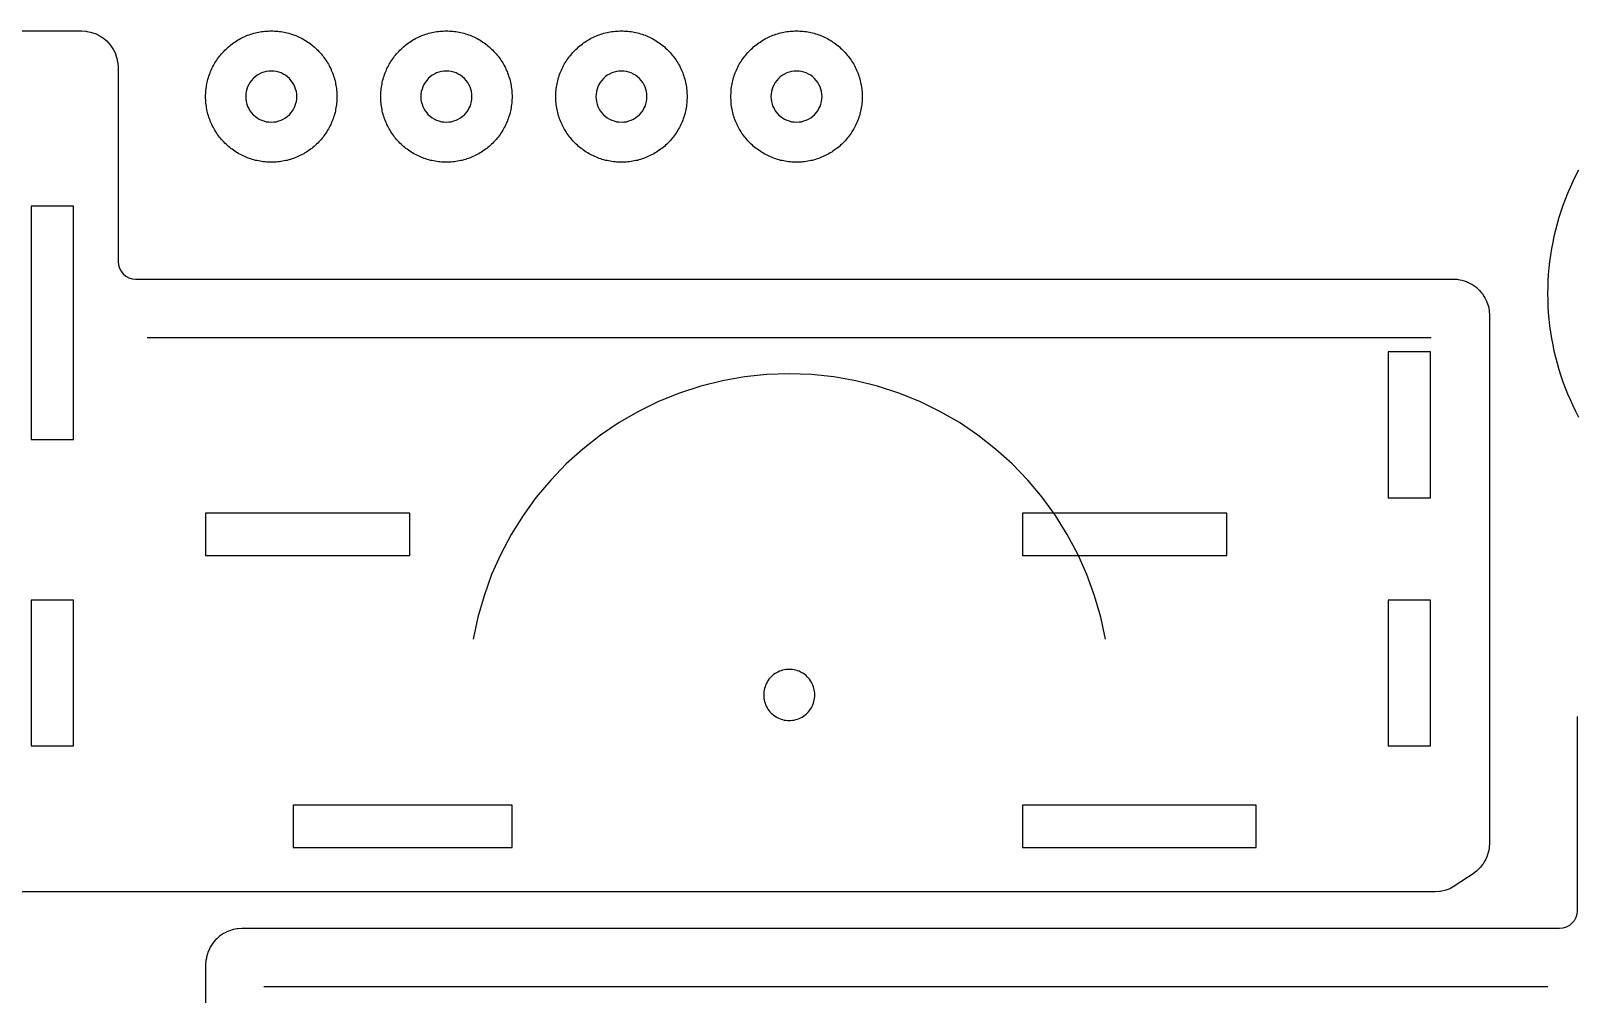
# Model space of a CAD drawing. Header units: metres. Extents: x 6 to 593, y 12 to 154.
# Drawn here: x 310 to 416, y 88 to 154 of the extents above; entities that cross this region are included whole.
import ezdxf

# ---------------------------------------------------------------- set-up
doc = ezdxf.new("R2010")
doc.units = ezdxf.units.M
doc.layers.add('CORTAR', color=1, linetype='Continuous')
doc.layers.add('GRABAR', color=5, linetype='Continuous')

msp = doc.modelspace()

# ---------------------------------------------------------------- linework, layer by layer
at = {"layer": 'CORTAR'}
for points in [[(275.58, 154), (313.48, 154), (313.52, 154), (313.79, 153.98), (313.86, 153.97), (314.11, 153.92), (314.18, 153.9), (314.42, 153.82), (314.49, 153.79), (314.71, 153.68), (314.78, 153.64), (314.99, 153.51), (315.05, 153.46), (315.24, 153.29), (315.29, 153.24), (315.46, 153.05), (315.51, 152.99), (315.64, 152.78), (315.68, 152.71), (315.79, 152.49), (315.82, 152.42), (315.9, 152.18), (315.92, 152.11), (315.97, 151.86), (315.98, 151.79), (316, 151.52), (316, 151.48), (316, 138.2), (316.02, 137.97), (316.09, 137.74), (316.2, 137.53), (316.35, 137.35), (316.53, 137.2), (316.74, 137.09), (316.97, 137.02), (317.2, 137), (407.48, 137), (407.52, 137), (407.79, 136.98), (407.86, 136.97), (408.11, 136.92), (408.18, 136.9), (408.42, 136.82), (408.49, 136.79), (408.71, 136.68), (408.78, 136.64), (408.99, 136.51), (409.05, 136.46), (409.24, 136.29), (409.29, 136.24), (409.46, 136.05), (409.51, 135.99), (409.64, 135.78), (409.68, 135.71), (409.79, 135.49), (409.82, 135.42), (409.9, 135.18), (409.92, 135.11), (409.97, 134.86), (409.98, 134.79), (410, 134.52), (410, 134.48), (410, 98.36), (410, 98.32), (409.98, 98.07), (409.97, 98), (409.93, 97.77), (409.91, 97.69), (409.84, 97.47), (409.82, 97.4), (409.72, 97.19), (409.68, 97.13), (409.56, 96.93), (409.52, 96.87), (409.37, 96.69), (409.32, 96.63), (409.16, 96.47), (409.1, 96.42), (408.9, 96.27), (408.87, 96.25), (407.65, 95.43), (407.61, 95.41), (407.35, 95.26), (407.27, 95.22), (407.01, 95.12), (406.92, 95.1), (406.65, 95.04), (406.57, 95.02), (406.27, 95), (406.22, 95), (213.78, 95)], [(416.13, 127.51), (415.92, 127.91), (415.73, 128.3), (415.54, 128.71), (415.37, 129.11), (415.21, 129.52), (415.05, 129.94), (414.91, 130.35), (414.78, 130.77), (414.65, 131.2), (414.54, 131.63), (414.44, 132.06), (414.35, 132.49), (414.27, 132.92), (414.19, 133.36), (414.14, 133.8), (414.09, 134.24), (414.05, 134.68), (414.02, 135.12), (414.01, 135.56), (414, 136), (414.01, 136.44), (414.02, 136.88), (414.05, 137.32), (414.09, 137.76), (414.14, 138.2), (414.19, 138.64), (414.27, 139.08), (414.35, 139.51), (414.44, 139.94), (414.54, 140.37), (414.65, 140.8), (414.78, 141.23), (414.91, 141.65), (415.05, 142.06), (415.21, 142.48), (415.37, 142.89), (415.54, 143.29), (415.73, 143.7), (415.92, 144.09), (416.13, 144.49)], [(416, 107.02), (416, 106.98), (416, 93.7), (415.98, 93.47), (415.91, 93.24), (415.8, 93.03), (415.65, 92.85), (415.47, 92.7), (415.26, 92.59), (415.03, 92.52), (414.8, 92.5), (324.52, 92.5), (324.48, 92.5), (324.21, 92.48), (324.14, 92.47), (323.89, 92.42), (323.82, 92.4), (323.58, 92.32), (323.51, 92.29), (323.29, 92.18), (323.22, 92.14), (323.01, 92.01), (322.95, 91.96), (322.76, 91.79), (322.71, 91.74), (322.54, 91.55), (322.49, 91.49), (322.36, 91.28), (322.32, 91.21), (322.21, 90.99), (322.18, 90.92), (322.1, 90.68), (322.08, 90.61), (322.03, 90.36), (322.02, 90.29), (322, 90.02), (322, 89.98), (322, 53.86)]]:
    msp.add_lwpolyline(points, dxfattribs=at)
for points in [[(331, 149.39), (330.99, 149.28), (330.99, 149.17), (330.98, 149.06), (330.97, 148.95), (330.95, 148.84), (330.93, 148.73), (330.91, 148.62), (330.89, 148.51), (330.87, 148.41), (330.84, 148.3), (330.81, 148.19), (330.77, 148.09), (330.74, 147.98), (330.7, 147.88), (330.66, 147.78), (330.61, 147.68), (330.57, 147.58), (330.52, 147.48), (330.47, 147.38), (330.42, 147.28), (330.36, 147.19), (330.3, 147.09), (330.24, 147), (330.18, 146.91), (330.11, 146.82), (330.05, 146.73), (329.98, 146.65), (329.91, 146.56), (329.83, 146.48), (329.76, 146.4), (329.68, 146.32), (329.6, 146.24), (329.52, 146.17), (329.44, 146.09), (329.35, 146.02), (329.27, 145.95), (329.18, 145.89), (329.09, 145.82), (329, 145.76), (328.91, 145.7), (328.81, 145.64), (328.72, 145.58), (328.62, 145.53), (328.52, 145.48), (328.42, 145.43), (328.32, 145.39), (328.22, 145.34), (328.12, 145.3), (328.02, 145.26), (327.91, 145.23), (327.81, 145.19), (327.7, 145.16), (327.59, 145.13), (327.49, 145.11), (327.38, 145.09), (327.27, 145.07), (327.16, 145.05), (327.05, 145.03), (326.94, 145.02), (326.83, 145.01), (326.72, 145.01), (326.61, 145), (326.5, 145), (326.39, 145), (326.28, 145.01), (326.17, 145.01), (326.06, 145.02), (325.95, 145.03), (325.84, 145.05), (325.73, 145.07), (325.62, 145.09), (325.51, 145.11), (325.41, 145.13), (325.3, 145.16), (325.19, 145.19), (325.09, 145.23), (324.98, 145.26), (324.88, 145.3), (324.78, 145.34), (324.68, 145.39), (324.58, 145.43), (324.48, 145.48), (324.38, 145.53), (324.28, 145.58), (324.19, 145.64), (324.09, 145.7), (324, 145.76), (323.91, 145.82), (323.82, 145.89), (323.73, 145.95), (323.65, 146.02), (323.56, 146.09), (323.48, 146.17), (323.4, 146.24), (323.32, 146.32), (323.24, 146.4), (323.17, 146.48), (323.09, 146.56), (323.02, 146.65), (322.95, 146.73), (322.89, 146.82), (322.82, 146.91), (322.76, 147), (322.7, 147.09), (322.64, 147.19), (322.58, 147.28), (322.53, 147.38), (322.48, 147.48), (322.43, 147.58), (322.39, 147.68), (322.34, 147.78), (322.3, 147.88), (322.26, 147.98), (322.23, 148.09), (322.19, 148.19), (322.16, 148.3), (322.13, 148.41), (322.11, 148.51), (322.09, 148.62), (322.07, 148.73), (322.05, 148.84), (322.03, 148.95), (322.02, 149.06), (322.01, 149.17), (322.01, 149.28), (322, 149.39), (322, 149.5), (322, 149.61), (322.01, 149.72), (322.01, 149.83), (322.02, 149.94), (322.03, 150.05), (322.05, 150.16), (322.07, 150.27), (322.09, 150.38), (322.11, 150.49), (322.13, 150.59), (322.16, 150.7), (322.19, 150.81), (322.23, 150.91), (322.26, 151.02), (322.3, 151.12), (322.34, 151.22), (322.39, 151.32), (322.43, 151.42), (322.48, 151.52), (322.53, 151.62), (322.58, 151.72), (322.64, 151.81), (322.7, 151.91), (322.76, 152), (322.82, 152.09), (322.89, 152.18), (322.95, 152.27), (323.02, 152.35), (323.09, 152.44), (323.17, 152.52), (323.24, 152.6), (323.32, 152.68), (323.4, 152.76), (323.48, 152.83), (323.56, 152.91), (323.65, 152.98), (323.73, 153.05), (323.82, 153.11), (323.91, 153.18), (324, 153.24), (324.09, 153.3), (324.19, 153.36), (324.28, 153.42), (324.38, 153.47), (324.48, 153.52), (324.58, 153.57), (324.68, 153.61), (324.78, 153.66), (324.88, 153.7), (324.98, 153.74), (325.09, 153.77), (325.19, 153.81), (325.3, 153.84), (325.41, 153.87), (325.51, 153.89), (325.62, 153.91), (325.73, 153.93), (325.84, 153.95), (325.95, 153.97), (326.06, 153.98), (326.17, 153.99), (326.28, 153.99), (326.39, 154), (326.5, 154), (326.61, 154), (326.72, 153.99), (326.83, 153.99), (326.94, 153.98), (327.05, 153.97), (327.16, 153.95), (327.27, 153.93), (327.38, 153.91), (327.49, 153.89), (327.59, 153.87), (327.7, 153.84), (327.81, 153.81), (327.91, 153.77), (328.02, 153.74), (328.12, 153.7), (328.22, 153.66), (328.32, 153.61), (328.42, 153.57), (328.52, 153.52), (328.62, 153.47), (328.72, 153.42), (328.81, 153.36), (328.91, 153.3), (329, 153.24), (329.09, 153.18), (329.18, 153.11), (329.27, 153.05), (329.35, 152.98), (329.44, 152.91), (329.52, 152.83), (329.6, 152.76), (329.68, 152.68), (329.76, 152.6), (329.83, 152.52), (329.91, 152.44), (329.98, 152.35), (330.05, 152.27), (330.11, 152.18), (330.18, 152.09), (330.24, 152), (330.3, 151.91), (330.36, 151.81), (330.42, 151.72), (330.47, 151.62), (330.52, 151.52), (330.57, 151.42), (330.61, 151.32), (330.66, 151.22), (330.7, 151.12), (330.74, 151.02), (330.77, 150.91), (330.81, 150.81), (330.84, 150.7), (330.87, 150.59), (330.89, 150.49), (330.91, 150.38), (330.93, 150.27), (330.95, 150.16), (330.97, 150.05), (330.98, 149.94), (330.99, 149.83), (330.99, 149.72), (331, 149.61), (331, 149.5), (331, 149.39)], [(343, 149.39), (342.99, 149.28), (342.99, 149.17), (342.98, 149.06), (342.97, 148.95), (342.95, 148.84), (342.93, 148.73), (342.91, 148.62), (342.89, 148.51), (342.87, 148.41), (342.84, 148.3), (342.81, 148.19), (342.77, 148.09), (342.74, 147.98), (342.7, 147.88), (342.66, 147.78), (342.61, 147.68), (342.57, 147.58), (342.52, 147.48), (342.47, 147.38), (342.42, 147.28), (342.36, 147.19), (342.3, 147.09), (342.24, 147), (342.18, 146.91), (342.11, 146.82), (342.05, 146.73), (341.98, 146.65), (341.91, 146.56), (341.83, 146.48), (341.76, 146.4), (341.68, 146.32), (341.6, 146.24), (341.52, 146.17), (341.44, 146.09), (341.35, 146.02), (341.27, 145.95), (341.18, 145.89), (341.09, 145.82), (341, 145.76), (340.91, 145.7), (340.81, 145.64), (340.72, 145.58), (340.62, 145.53), (340.52, 145.48), (340.42, 145.43), (340.32, 145.39), (340.22, 145.34), (340.12, 145.3), (340.02, 145.26), (339.91, 145.23), (339.81, 145.19), (339.7, 145.16), (339.59, 145.13), (339.49, 145.11), (339.38, 145.09), (339.27, 145.07), (339.16, 145.05), (339.05, 145.03), (338.94, 145.02), (338.83, 145.01), (338.72, 145.01), (338.61, 145), (338.5, 145), (338.39, 145), (338.28, 145.01), (338.17, 145.01), (338.06, 145.02), (337.95, 145.03), (337.84, 145.05), (337.73, 145.07), (337.62, 145.09), (337.51, 145.11), (337.41, 145.13), (337.3, 145.16), (337.19, 145.19), (337.09, 145.23), (336.98, 145.26), (336.88, 145.3), (336.78, 145.34), (336.68, 145.39), (336.58, 145.43), (336.48, 145.48), (336.38, 145.53), (336.28, 145.58), (336.19, 145.64), (336.09, 145.7), (336, 145.76), (335.91, 145.82), (335.82, 145.89), (335.73, 145.95), (335.65, 146.02), (335.56, 146.09), (335.48, 146.17), (335.4, 146.24), (335.32, 146.32), (335.24, 146.4), (335.17, 146.48), (335.09, 146.56), (335.02, 146.65), (334.95, 146.73), (334.89, 146.82), (334.82, 146.91), (334.76, 147), (334.7, 147.09), (334.64, 147.19), (334.58, 147.28), (334.53, 147.38), (334.48, 147.48), (334.43, 147.58), (334.39, 147.68), (334.34, 147.78), (334.3, 147.88), (334.26, 147.98), (334.23, 148.09), (334.19, 148.19), (334.16, 148.3), (334.13, 148.41), (334.11, 148.51), (334.09, 148.62), (334.07, 148.73), (334.05, 148.84), (334.03, 148.95), (334.02, 149.06), (334.01, 149.17), (334.01, 149.28), (334, 149.39), (334, 149.5), (334, 149.61), (334.01, 149.72), (334.01, 149.83), (334.02, 149.94), (334.03, 150.05), (334.05, 150.16), (334.07, 150.27), (334.09, 150.38), (334.11, 150.49), (334.13, 150.59), (334.16, 150.7), (334.19, 150.81), (334.23, 150.91), (334.26, 151.02), (334.3, 151.12), (334.34, 151.22), (334.39, 151.32), (334.43, 151.42), (334.48, 151.52), (334.53, 151.62), (334.58, 151.72), (334.64, 151.81), (334.7, 151.91), (334.76, 152), (334.82, 152.09), (334.89, 152.18), (334.95, 152.27), (335.02, 152.35), (335.09, 152.44), (335.17, 152.52), (335.24, 152.6), (335.32, 152.68), (335.4, 152.76), (335.48, 152.83), (335.56, 152.91), (335.65, 152.98), (335.73, 153.05), (335.82, 153.11), (335.91, 153.18), (336, 153.24), (336.09, 153.3), (336.19, 153.36), (336.28, 153.42), (336.38, 153.47), (336.48, 153.52), (336.58, 153.57), (336.68, 153.61), (336.78, 153.66), (336.88, 153.7), (336.98, 153.74), (337.09, 153.77), (337.19, 153.81), (337.3, 153.84), (337.41, 153.87), (337.51, 153.89), (337.62, 153.91), (337.73, 153.93), (337.84, 153.95), (337.95, 153.97), (338.06, 153.98), (338.17, 153.99), (338.28, 153.99), (338.39, 154), (338.5, 154), (338.61, 154), (338.72, 153.99), (338.83, 153.99), (338.94, 153.98), (339.05, 153.97), (339.16, 153.95), (339.27, 153.93), (339.38, 153.91), (339.49, 153.89), (339.59, 153.87), (339.7, 153.84), (339.81, 153.81), (339.91, 153.77), (340.02, 153.74), (340.12, 153.7), (340.22, 153.66), (340.32, 153.61), (340.42, 153.57), (340.52, 153.52), (340.62, 153.47), (340.72, 153.42), (340.81, 153.36), (340.91, 153.3), (341, 153.24), (341.09, 153.18), (341.18, 153.11), (341.27, 153.05), (341.35, 152.98), (341.44, 152.91), (341.52, 152.83), (341.6, 152.76), (341.68, 152.68), (341.76, 152.6), (341.83, 152.52), (341.91, 152.44), (341.98, 152.35), (342.05, 152.27), (342.11, 152.18), (342.18, 152.09), (342.24, 152), (342.3, 151.91), (342.36, 151.81), (342.42, 151.72), (342.47, 151.62), (342.52, 151.52), (342.57, 151.42), (342.61, 151.32), (342.66, 151.22), (342.7, 151.12), (342.74, 151.02), (342.77, 150.91), (342.81, 150.81), (342.84, 150.7), (342.87, 150.59), (342.89, 150.49), (342.91, 150.38), (342.93, 150.27), (342.95, 150.16), (342.97, 150.05), (342.98, 149.94), (342.99, 149.83), (342.99, 149.72), (343, 149.61), (343, 149.5), (343, 149.39)], [(355, 149.39), (354.99, 149.28), (354.99, 149.17), (354.98, 149.06), (354.97, 148.95), (354.95, 148.84), (354.93, 148.73), (354.91, 148.62), (354.89, 148.51), (354.87, 148.41), (354.84, 148.3), (354.81, 148.19), (354.77, 148.09), (354.74, 147.98), (354.7, 147.88), (354.66, 147.78), (354.61, 147.68), (354.57, 147.58), (354.52, 147.48), (354.47, 147.38), (354.42, 147.28), (354.36, 147.19), (354.3, 147.09), (354.24, 147), (354.18, 146.91), (354.11, 146.82), (354.05, 146.73), (353.98, 146.65), (353.91, 146.56), (353.83, 146.48), (353.76, 146.4), (353.68, 146.32), (353.6, 146.24), (353.52, 146.17), (353.44, 146.09), (353.35, 146.02), (353.27, 145.95), (353.18, 145.89), (353.09, 145.82), (353, 145.76), (352.91, 145.7), (352.81, 145.64), (352.72, 145.58), (352.62, 145.53), (352.52, 145.48), (352.42, 145.43), (352.32, 145.39), (352.22, 145.34), (352.12, 145.3), (352.02, 145.26), (351.91, 145.23), (351.81, 145.19), (351.7, 145.16), (351.59, 145.13), (351.49, 145.11), (351.38, 145.09), (351.27, 145.07), (351.16, 145.05), (351.05, 145.03), (350.94, 145.02), (350.83, 145.01), (350.72, 145.01), (350.61, 145), (350.5, 145), (350.39, 145), (350.28, 145.01), (350.17, 145.01), (350.06, 145.02), (349.95, 145.03), (349.84, 145.05), (349.73, 145.07), (349.62, 145.09), (349.51, 145.11), (349.41, 145.13), (349.3, 145.16), (349.19, 145.19), (349.09, 145.23), (348.98, 145.26), (348.88, 145.3), (348.78, 145.34), (348.68, 145.39), (348.58, 145.43), (348.48, 145.48), (348.38, 145.53), (348.28, 145.58), (348.19, 145.64), (348.09, 145.7), (348, 145.76), (347.91, 145.82), (347.82, 145.89), (347.73, 145.95), (347.65, 146.02), (347.56, 146.09), (347.48, 146.17), (347.4, 146.24), (347.32, 146.32), (347.24, 146.4), (347.17, 146.48), (347.09, 146.56), (347.02, 146.65), (346.95, 146.73), (346.89, 146.82), (346.82, 146.91), (346.76, 147), (346.7, 147.09), (346.64, 147.19), (346.58, 147.28), (346.53, 147.38), (346.48, 147.48), (346.43, 147.58), (346.39, 147.68), (346.34, 147.78), (346.3, 147.88), (346.26, 147.98), (346.23, 148.09), (346.19, 148.19), (346.16, 148.3), (346.13, 148.41), (346.11, 148.51), (346.09, 148.62), (346.07, 148.73), (346.05, 148.84), (346.03, 148.95), (346.02, 149.06), (346.01, 149.17), (346.01, 149.28), (346, 149.39), (346, 149.5), (346, 149.61), (346.01, 149.72), (346.01, 149.83), (346.02, 149.94), (346.03, 150.05), (346.05, 150.16), (346.07, 150.27), (346.09, 150.38), (346.11, 150.49), (346.13, 150.59), (346.16, 150.7), (346.19, 150.81), (346.23, 150.91), (346.26, 151.02), (346.3, 151.12), (346.34, 151.22), (346.39, 151.32), (346.43, 151.42), (346.48, 151.52), (346.53, 151.62), (346.58, 151.72), (346.64, 151.81), (346.7, 151.91), (346.76, 152), (346.82, 152.09), (346.89, 152.18), (346.95, 152.27), (347.02, 152.35), (347.09, 152.44), (347.17, 152.52), (347.24, 152.6), (347.32, 152.68), (347.4, 152.76), (347.48, 152.83), (347.56, 152.91), (347.65, 152.98), (347.73, 153.05), (347.82, 153.11), (347.91, 153.18), (348, 153.24), (348.09, 153.3), (348.19, 153.36), (348.28, 153.42), (348.38, 153.47), (348.48, 153.52), (348.58, 153.57), (348.68, 153.61), (348.78, 153.66), (348.88, 153.7), (348.98, 153.74), (349.09, 153.77), (349.19, 153.81), (349.3, 153.84), (349.41, 153.87), (349.51, 153.89), (349.62, 153.91), (349.73, 153.93), (349.84, 153.95), (349.95, 153.97), (350.06, 153.98), (350.17, 153.99), (350.28, 153.99), (350.39, 154), (350.5, 154), (350.61, 154), (350.72, 153.99), (350.83, 153.99), (350.94, 153.98), (351.05, 153.97), (351.16, 153.95), (351.27, 153.93), (351.38, 153.91), (351.49, 153.89), (351.59, 153.87), (351.7, 153.84), (351.81, 153.81), (351.91, 153.77), (352.02, 153.74), (352.12, 153.7), (352.22, 153.66), (352.32, 153.61), (352.42, 153.57), (352.52, 153.52), (352.62, 153.47), (352.72, 153.42), (352.81, 153.36), (352.91, 153.3), (353, 153.24), (353.09, 153.18), (353.18, 153.11), (353.27, 153.05), (353.35, 152.98), (353.44, 152.91), (353.52, 152.83), (353.6, 152.76), (353.68, 152.68), (353.76, 152.6), (353.83, 152.52), (353.91, 152.44), (353.98, 152.35), (354.05, 152.27), (354.11, 152.18), (354.18, 152.09), (354.24, 152), (354.3, 151.91), (354.36, 151.81), (354.42, 151.72), (354.47, 151.62), (354.52, 151.52), (354.57, 151.42), (354.61, 151.32), (354.66, 151.22), (354.7, 151.12), (354.74, 151.02), (354.77, 150.91), (354.81, 150.81), (354.84, 150.7), (354.87, 150.59), (354.89, 150.49), (354.91, 150.38), (354.93, 150.27), (354.95, 150.16), (354.97, 150.05), (354.98, 149.94), (354.99, 149.83), (354.99, 149.72), (355, 149.61), (355, 149.5), (355, 149.39)], [(367, 149.39), (366.99, 149.28), (366.99, 149.17), (366.98, 149.06), (366.97, 148.95), (366.95, 148.84), (366.93, 148.73), (366.91, 148.62), (366.89, 148.51), (366.87, 148.41), (366.84, 148.3), (366.81, 148.19), (366.77, 148.09), (366.74, 147.98), (366.7, 147.88), (366.66, 147.78), (366.61, 147.68), (366.57, 147.58), (366.52, 147.48), (366.47, 147.38), (366.42, 147.28), (366.36, 147.19), (366.3, 147.09), (366.24, 147), (366.18, 146.91), (366.11, 146.82), (366.05, 146.73), (365.98, 146.65), (365.91, 146.56), (365.83, 146.48), (365.76, 146.4), (365.68, 146.32), (365.6, 146.24), (365.52, 146.17), (365.44, 146.09), (365.35, 146.02), (365.27, 145.95), (365.18, 145.89), (365.09, 145.82), (365, 145.76), (364.91, 145.7), (364.81, 145.64), (364.72, 145.58), (364.62, 145.53), (364.52, 145.48), (364.42, 145.43), (364.32, 145.39), (364.22, 145.34), (364.12, 145.3), (364.02, 145.26), (363.91, 145.23), (363.81, 145.19), (363.7, 145.16), (363.59, 145.13), (363.49, 145.11), (363.38, 145.09), (363.27, 145.07), (363.16, 145.05), (363.05, 145.03), (362.94, 145.02), (362.83, 145.01), (362.72, 145.01), (362.61, 145), (362.5, 145), (362.39, 145), (362.28, 145.01), (362.17, 145.01), (362.06, 145.02), (361.95, 145.03), (361.84, 145.05), (361.73, 145.07), (361.62, 145.09), (361.51, 145.11), (361.41, 145.13), (361.3, 145.16), (361.19, 145.19), (361.09, 145.23), (360.98, 145.26), (360.88, 145.3), (360.78, 145.34), (360.68, 145.39), (360.58, 145.43), (360.48, 145.48), (360.38, 145.53), (360.28, 145.58), (360.19, 145.64), (360.09, 145.7), (360, 145.76), (359.91, 145.82), (359.82, 145.89), (359.73, 145.95), (359.65, 146.02), (359.56, 146.09), (359.48, 146.17), (359.4, 146.24), (359.32, 146.32), (359.24, 146.4), (359.17, 146.48), (359.09, 146.56), (359.02, 146.65), (358.95, 146.73), (358.89, 146.82), (358.82, 146.91), (358.76, 147), (358.7, 147.09), (358.64, 147.19), (358.58, 147.28), (358.53, 147.38), (358.48, 147.48), (358.43, 147.58), (358.39, 147.68), (358.34, 147.78), (358.3, 147.88), (358.26, 147.98), (358.23, 148.09), (358.19, 148.19), (358.16, 148.3), (358.13, 148.41), (358.11, 148.51), (358.09, 148.62), (358.07, 148.73), (358.05, 148.84), (358.03, 148.95), (358.02, 149.06), (358.01, 149.17), (358.01, 149.28), (358, 149.39), (358, 149.5), (358, 149.61), (358.01, 149.72), (358.01, 149.83), (358.02, 149.94), (358.03, 150.05), (358.05, 150.16), (358.07, 150.27), (358.09, 150.38), (358.11, 150.49), (358.13, 150.59), (358.16, 150.7), (358.19, 150.81), (358.23, 150.91), (358.26, 151.02), (358.3, 151.12), (358.34, 151.22), (358.39, 151.32), (358.43, 151.42), (358.48, 151.52), (358.53, 151.62), (358.58, 151.72), (358.64, 151.81), (358.7, 151.91), (358.76, 152), (358.82, 152.09), (358.89, 152.18), (358.95, 152.27), (359.02, 152.35), (359.09, 152.44), (359.17, 152.52), (359.24, 152.6), (359.32, 152.68), (359.4, 152.76), (359.48, 152.83), (359.56, 152.91), (359.65, 152.98), (359.73, 153.05), (359.82, 153.11), (359.91, 153.18), (360, 153.24), (360.09, 153.3), (360.19, 153.36), (360.28, 153.42), (360.38, 153.47), (360.48, 153.52), (360.58, 153.57), (360.68, 153.61), (360.78, 153.66), (360.88, 153.7), (360.98, 153.74), (361.09, 153.77), (361.19, 153.81), (361.3, 153.84), (361.41, 153.87), (361.51, 153.89), (361.62, 153.91), (361.73, 153.93), (361.84, 153.95), (361.95, 153.97), (362.06, 153.98), (362.17, 153.99), (362.28, 153.99), (362.39, 154), (362.5, 154), (362.61, 154), (362.72, 153.99), (362.83, 153.99), (362.94, 153.98), (363.05, 153.97), (363.16, 153.95), (363.27, 153.93), (363.38, 153.91), (363.49, 153.89), (363.59, 153.87), (363.7, 153.84), (363.81, 153.81), (363.91, 153.77), (364.02, 153.74), (364.12, 153.7), (364.22, 153.66), (364.32, 153.61), (364.42, 153.57), (364.52, 153.52), (364.62, 153.47), (364.72, 153.42), (364.81, 153.36), (364.91, 153.3), (365, 153.24), (365.09, 153.18), (365.18, 153.11), (365.27, 153.05), (365.35, 152.98), (365.44, 152.91), (365.52, 152.83), (365.6, 152.76), (365.68, 152.68), (365.76, 152.6), (365.83, 152.52), (365.91, 152.44), (365.98, 152.35), (366.05, 152.27), (366.11, 152.18), (366.18, 152.09), (366.24, 152), (366.3, 151.91), (366.36, 151.81), (366.42, 151.72), (366.47, 151.62), (366.52, 151.52), (366.57, 151.42), (366.61, 151.32), (366.66, 151.22), (366.7, 151.12), (366.74, 151.02), (366.77, 150.91), (366.81, 150.81), (366.84, 150.7), (366.87, 150.59), (366.89, 150.49), (366.91, 150.38), (366.93, 150.27), (366.95, 150.16), (366.97, 150.05), (366.98, 149.94), (366.99, 149.83), (366.99, 149.72), (367, 149.61), (367, 149.5), (367, 149.39)], [(328.24, 149.67), (328.22, 149.84), (328.17, 150.01), (328.12, 150.17), (328.04, 150.32), (327.96, 150.47), (327.85, 150.61), (327.74, 150.74), (327.61, 150.85), (327.47, 150.96), (327.32, 151.04), (327.17, 151.12), (327.01, 151.17), (326.84, 151.22), (326.67, 151.24), (326.5, 151.25), (326.33, 151.24), (326.16, 151.22), (325.99, 151.17), (325.83, 151.12), (325.68, 151.04), (325.53, 150.96), (325.39, 150.85), (325.26, 150.74), (325.15, 150.61), (325.04, 150.47), (324.96, 150.32), (324.88, 150.17), (324.83, 150.01), (324.78, 149.84), (324.76, 149.67), (324.75, 149.5), (324.76, 149.33), (324.78, 149.16), (324.83, 148.99), (324.88, 148.83), (324.96, 148.68), (325.04, 148.53), (325.15, 148.39), (325.26, 148.26), (325.39, 148.15), (325.53, 148.04), (325.68, 147.96), (325.83, 147.88), (325.99, 147.83), (326.16, 147.78), (326.33, 147.76), (326.5, 147.75), (326.67, 147.76), (326.84, 147.78), (327.01, 147.83), (327.17, 147.88), (327.32, 147.96), (327.47, 148.04), (327.61, 148.15), (327.74, 148.26), (327.85, 148.39), (327.96, 148.53), (328.04, 148.68), (328.12, 148.83), (328.17, 148.99), (328.22, 149.16), (328.24, 149.33), (328.25, 149.5), (328.24, 149.67)], [(340.24, 149.67), (340.22, 149.84), (340.17, 150.01), (340.12, 150.17), (340.04, 150.32), (339.96, 150.47), (339.85, 150.61), (339.74, 150.74), (339.61, 150.85), (339.47, 150.96), (339.32, 151.04), (339.17, 151.12), (339.01, 151.17), (338.84, 151.22), (338.67, 151.24), (338.5, 151.25), (338.33, 151.24), (338.16, 151.22), (337.99, 151.17), (337.83, 151.12), (337.68, 151.04), (337.53, 150.96), (337.39, 150.85), (337.26, 150.74), (337.15, 150.61), (337.04, 150.47), (336.96, 150.32), (336.88, 150.17), (336.83, 150.01), (336.78, 149.84), (336.76, 149.67), (336.75, 149.5), (336.76, 149.33), (336.78, 149.16), (336.83, 148.99), (336.88, 148.83), (336.96, 148.68), (337.04, 148.53), (337.15, 148.39), (337.26, 148.26), (337.39, 148.15), (337.53, 148.04), (337.68, 147.96), (337.83, 147.88), (337.99, 147.83), (338.16, 147.78), (338.33, 147.76), (338.5, 147.75), (338.67, 147.76), (338.84, 147.78), (339.01, 147.83), (339.17, 147.88), (339.32, 147.96), (339.47, 148.04), (339.61, 148.15), (339.74, 148.26), (339.85, 148.39), (339.96, 148.53), (340.04, 148.68), (340.12, 148.83), (340.17, 148.99), (340.22, 149.16), (340.24, 149.33), (340.25, 149.5), (340.24, 149.67)], [(352.24, 149.67), (352.22, 149.84), (352.17, 150.01), (352.12, 150.17), (352.04, 150.32), (351.96, 150.47), (351.85, 150.61), (351.74, 150.74), (351.61, 150.85), (351.47, 150.96), (351.32, 151.04), (351.17, 151.12), (351.01, 151.17), (350.84, 151.22), (350.67, 151.24), (350.5, 151.25), (350.33, 151.24), (350.16, 151.22), (349.99, 151.17), (349.83, 151.12), (349.68, 151.04), (349.53, 150.96), (349.39, 150.85), (349.26, 150.74), (349.15, 150.61), (349.04, 150.47), (348.96, 150.32), (348.88, 150.17), (348.83, 150.01), (348.78, 149.84), (348.76, 149.67), (348.75, 149.5), (348.76, 149.33), (348.78, 149.16), (348.83, 148.99), (348.88, 148.83), (348.96, 148.68), (349.04, 148.53), (349.15, 148.39), (349.26, 148.26), (349.39, 148.15), (349.53, 148.04), (349.68, 147.96), (349.83, 147.88), (349.99, 147.83), (350.16, 147.78), (350.33, 147.76), (350.5, 147.75), (350.67, 147.76), (350.84, 147.78), (351.01, 147.83), (351.17, 147.88), (351.32, 147.96), (351.47, 148.04), (351.61, 148.15), (351.74, 148.26), (351.85, 148.39), (351.96, 148.53), (352.04, 148.68), (352.12, 148.83), (352.17, 148.99), (352.22, 149.16), (352.24, 149.33), (352.25, 149.5), (352.24, 149.67)], [(364.24, 149.67), (364.22, 149.84), (364.17, 150.01), (364.12, 150.17), (364.04, 150.32), (363.96, 150.47), (363.85, 150.61), (363.74, 150.74), (363.61, 150.85), (363.47, 150.96), (363.32, 151.04), (363.17, 151.12), (363.01, 151.17), (362.84, 151.22), (362.67, 151.24), (362.5, 151.25), (362.33, 151.24), (362.16, 151.22), (361.99, 151.17), (361.83, 151.12), (361.68, 151.04), (361.53, 150.96), (361.39, 150.85), (361.26, 150.74), (361.15, 150.61), (361.04, 150.47), (360.96, 150.32), (360.88, 150.17), (360.83, 150.01), (360.78, 149.84), (360.76, 149.67), (360.75, 149.5), (360.76, 149.33), (360.78, 149.16), (360.83, 148.99), (360.88, 148.83), (360.96, 148.68), (361.04, 148.53), (361.15, 148.39), (361.26, 148.26), (361.39, 148.15), (361.53, 148.04), (361.68, 147.96), (361.83, 147.88), (361.99, 147.83), (362.16, 147.78), (362.33, 147.76), (362.5, 147.75), (362.67, 147.76), (362.84, 147.78), (363.01, 147.83), (363.17, 147.88), (363.32, 147.96), (363.47, 148.04), (363.61, 148.15), (363.74, 148.26), (363.85, 148.39), (363.96, 148.53), (364.04, 148.68), (364.12, 148.83), (364.17, 148.99), (364.22, 149.16), (364.24, 149.33), (364.25, 149.5), (364.24, 149.67)], [(312.95, 142), (310.05, 142), (310.05, 126), (312.95, 126), (312.95, 142)], [(405.95, 132), (403.05, 132), (403.05, 122), (405.95, 122), (405.95, 132)], [(336, 120.95), (322, 120.95), (322, 118.05), (336, 118.05), (336, 120.95)], [(392, 120.95), (378, 120.95), (378, 118.05), (392, 118.05), (392, 120.95)], [(312.95, 115), (310.05, 115), (310.05, 105), (312.95, 105), (312.95, 115)], [(405.95, 115), (403.05, 115), (403.05, 105), (405.95, 105), (405.95, 115)], [(363.72, 108.16), (363.74, 108.27), (363.75, 108.39), (363.75, 108.5), (363.75, 108.61), (363.74, 108.73), (363.72, 108.84), (363.69, 108.95), (363.66, 109.06), (363.62, 109.17), (363.57, 109.27), (363.52, 109.38), (363.46, 109.47), (363.39, 109.57), (363.32, 109.65), (363.24, 109.74), (363.15, 109.82), (363.07, 109.89), (362.97, 109.96), (362.88, 110.02), (362.77, 110.07), (362.67, 110.12), (362.56, 110.16), (362.45, 110.19), (362.34, 110.22), (362.23, 110.24), (362.11, 110.25), (362, 110.25), (361.89, 110.25), (361.77, 110.24), (361.66, 110.22), (361.55, 110.19), (361.44, 110.16), (361.33, 110.12), (361.23, 110.07), (361.12, 110.02), (361.03, 109.96), (360.93, 109.89), (360.85, 109.82), (360.76, 109.74), (360.68, 109.65), (360.61, 109.57), (360.54, 109.47), (360.48, 109.38), (360.43, 109.27), (360.38, 109.17), (360.34, 109.06), (360.31, 108.95), (360.28, 108.84), (360.26, 108.73), (360.25, 108.61), (360.25, 108.5), (360.25, 108.39), (360.26, 108.27), (360.28, 108.16), (360.31, 108.05), (360.34, 107.94), (360.38, 107.83), (360.43, 107.73), (360.48, 107.62), (360.54, 107.53), (360.61, 107.43), (360.68, 107.35), (360.76, 107.26), (360.85, 107.18), (360.93, 107.11), (361.03, 107.04), (361.12, 106.98), (361.23, 106.93), (361.33, 106.88), (361.44, 106.84), (361.55, 106.81), (361.66, 106.78), (361.77, 106.76), (361.89, 106.75), (362, 106.75), (362.11, 106.75), (362.23, 106.76), (362.34, 106.78), (362.45, 106.81), (362.56, 106.84), (362.67, 106.88), (362.77, 106.93), (362.88, 106.98), (362.97, 107.04), (363.07, 107.11), (363.15, 107.18), (363.24, 107.26), (363.32, 107.35), (363.39, 107.43), (363.46, 107.53), (363.52, 107.62), (363.57, 107.73), (363.62, 107.83), (363.66, 107.94), (363.69, 108.05), (363.72, 108.16)], [(343, 100.95), (328, 100.95), (328, 98.05), (343, 98.05), (343, 100.95)], [(394, 100.95), (378, 100.95), (378, 98.05), (394, 98.05), (394, 100.95)]]:
    msp.add_lwpolyline(points, close=True, dxfattribs=at)
at = {"layer": 'GRABAR'}
for points in [[(318, 133), (406, 133)], [(383.67, 112.32), (383.35, 113.82), (382.92, 115.3), (382.4, 116.74), (381.77, 118.14), (381.05, 119.5), (380.24, 120.8), (379.34, 122.04), (378.35, 123.22), (377.28, 124.33), (376.14, 125.35), (374.93, 126.3), (373.66, 127.16), (372.33, 127.92), (370.95, 128.6), (369.52, 129.17), (368.06, 129.65), (366.57, 130.02), (365.06, 130.29), (363.53, 130.45), (362, 130.5), (360.47, 130.45), (358.94, 130.29), (357.43, 130.02), (355.94, 129.65), (354.48, 129.17), (353.05, 128.6), (351.67, 127.92), (350.34, 127.16), (349.07, 126.3), (347.86, 125.35), (346.72, 124.33), (345.65, 123.22), (344.66, 122.04), (343.76, 120.8), (342.95, 119.5), (342.23, 118.14), (341.6, 116.74), (341.08, 115.3), (340.65, 113.82), (340.33, 112.32)], [(414, 88.5), (326, 88.5)]]:
    msp.add_lwpolyline(points, dxfattribs=at)

doc.saveas('drawing.dxf')
